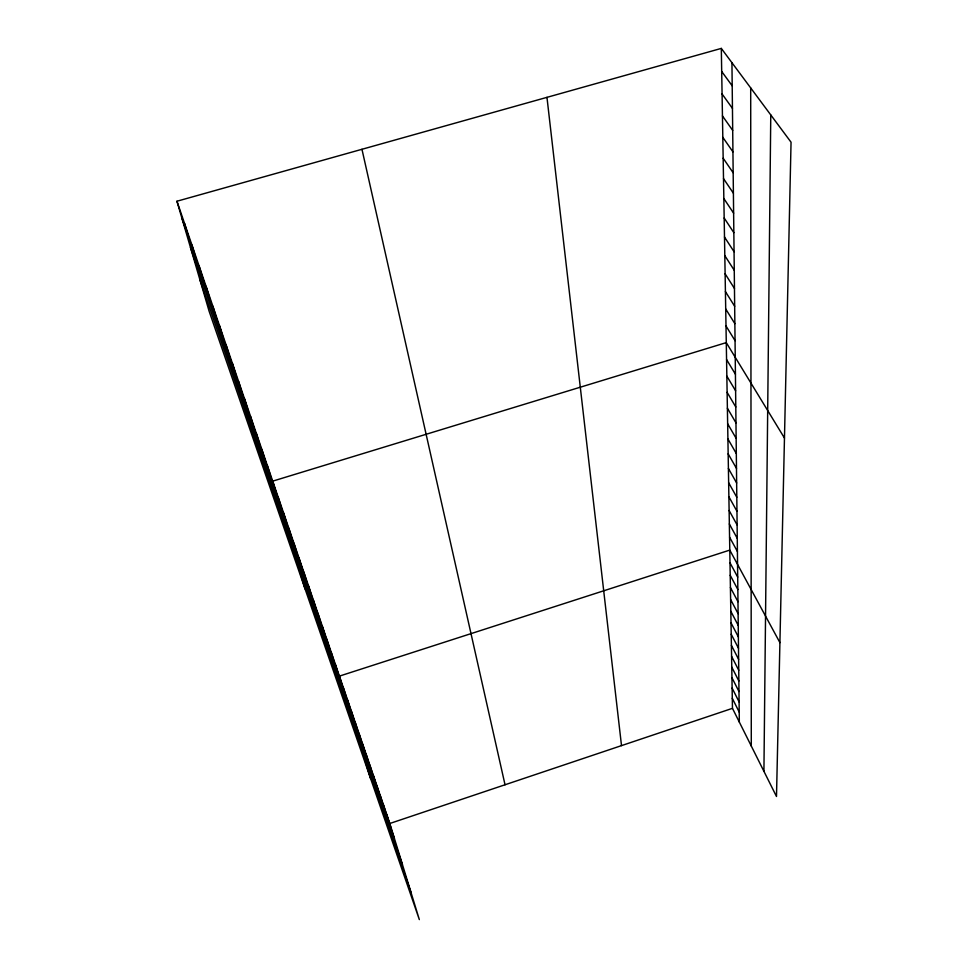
<?xml version="1.0" encoding="UTF-8"?>
<svg xmlns="http://www.w3.org/2000/svg" width="968" height="968" viewBox="0 0 968 968"><rect width="100%" height="100%" fill="white"/><g stroke="black" fill="none" stroke-linecap="round" stroke-linejoin="round"><path stroke-width="1.45" d="M763.921 771.327L770.77 114.938M389.814 823.49L732.461 708.334L721.305 48.4L176.95 201.235L209.088 311.139L419.338 919.6L389.814 823.49L176.95 201.235M721.305 48.4L791.05 142.211L776.493 796.482L732.461 708.334M721.692 71.463L732.207 85.85M722.067 93.957L732.461 108.404M722.443 115.906L732.703 130.402M722.806 137.311L732.945 151.855M723.156 158.207L733.175 172.788M723.507 178.62L733.405 193.225M723.846 198.537L733.635 213.19M724.173 218.006L733.853 232.671M724.487 237.027L734.059 251.716M724.802 255.625L734.264 270.314M725.117 273.799L734.47 288.5M725.419 291.574L734.676 306.287M725.71 308.961L734.869 323.675M726 325.974L735.063 340.675M784.467 438.044L726.278 342.624L272.698 481.144L305.089 588.992M726.569 359.551L735.438 374.253M726.847 376.129L735.62 390.806M727.113 392.342L735.801 407.008M727.391 408.206L735.982 422.859M727.646 423.742L736.152 438.371M727.912 438.952L736.321 453.556M728.154 453.847L736.491 468.427M728.408 468.439L736.648 482.996M728.65 482.742L736.805 497.262M728.88 496.753L736.963 511.249M729.11 510.487L737.12 524.946M729.34 523.954L737.265 538.377M729.57 537.155L737.422 551.542M779.918 642.631L729.787 550.102L339.393 676.124L370.575 778.502M730.005 562.807L737.701 577.122M730.211 575.27L737.846 589.548M730.416 587.491L737.979 601.733M730.622 599.495L738.112 613.7M730.816 611.28L738.245 625.437M731.021 622.847L738.378 636.956M731.203 634.209L738.499 648.282M731.397 645.366L738.62 659.389M731.578 656.328L738.753 670.304M731.76 667.085L738.862 681.024M731.941 677.673L738.983 691.551M732.123 688.066L739.104 701.909M732.292 698.291L739.213 712.085M190.466 247.457L402.422 864.557M199.723 279.123L410.904 892.133M181.839 217.957L394.412 838.457M386.619 814.173L391.241 829.201M383.376 804.674L388.011 819.775M380.073 795.018L384.719 810.18M376.709 785.193L381.38 800.415M373.285 775.174L377.968 790.469M369.788 764.986L374.495 780.341M366.243 754.592L370.962 770.02M362.625 744.017L367.356 759.505M358.934 733.236L363.69 748.784M355.171 722.249L359.939 737.858M351.348 711.044L356.127 726.726M347.439 699.634L352.243 715.376M343.459 687.994L348.274 703.796M335.255 664.012L340.095 679.935M331.032 651.658L335.884 667.63M326.712 639.049L331.588 655.082M322.308 626.175L327.196 642.268M317.819 613.034L322.719 629.188M313.233 599.615L318.133 615.829M308.538 585.918L313.463 602.181M303.746 571.919L308.683 588.229M298.858 557.616L303.807 573.976M293.861 543L298.809 559.407M288.742 528.056L293.703 544.512M283.515 512.774L288.488 529.266M278.167 497.141L283.152 513.681M267.313 465.414L272.31 482.04M261.82 449.334L266.805 465.983M256.181 432.877L261.178 449.563M250.422 416.034L255.419 432.744M244.529 398.804L249.526 415.538M238.491 381.162L243.488 397.921M232.32 363.085L237.305 379.867M225.98 344.584L230.965 361.366M219.494 325.623L224.479 342.418M212.851 306.178L217.812 322.973M206.027 286.25L210.988 303.044M199.045 265.813L203.982 282.608M191.87 244.843L196.794 261.614M184.501 223.33L189.413 240.076M361.959 149.29L505.03 784.77M546.968 97.344L621.504 745.614M731.941 62.714L739.322 722.08M750.696 87.931L751.289 746.025"/></g></svg>
